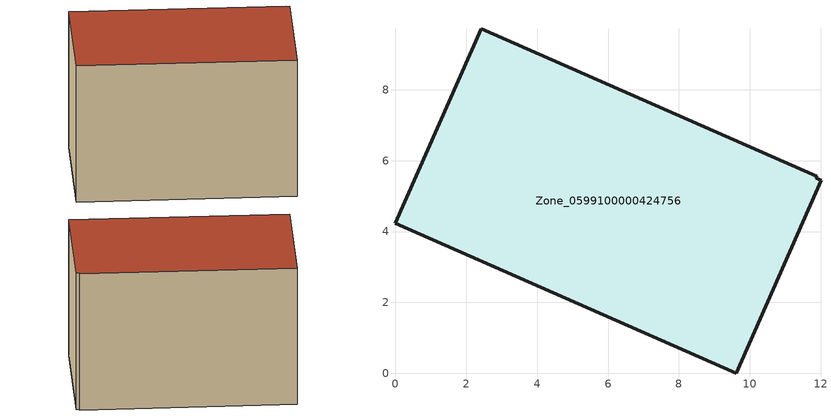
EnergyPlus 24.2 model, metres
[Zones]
Zone_0599100000424756
 floor ground (C_G): 0,4.23 2.42,9.72 11.89,5.55 11.87,5.5 12.01,5.44 9.62,0 z0
 wall outside (C_F): 0,4.23 9.62,0 12.01,5.44 11.87,5.5 11.89,5.55 2.42,9.72 0,4.23 z0:7.17
 roof outside (C_R): 2.42,9.72 0,4.23 9.62,0 12.01,5.44 11.87,5.5 11.89,5.55 z7.17
[BUILDING]
Pand.0599100000424756: North Axis=0; Terrain=City; Loads Convergence Tolerance Value=0.04; Temperature Convergence Tolerance Value=0.4; Solar Distribution=FullExterior; Maximum Number of Warmup Days=25; Minimum Number of Warmup Days=1
[Site:Location]
Rotterdam.The.Hague.AP_ZH_NLD Design_Conditions: Latitude=51.96; Longitude=4.45; Time Zone=1; Elevation=-4.5
[SITE:GROUNDTEMPERATURE:BUILDINGSURFACE]
18, 18, 18, 18, 18, 18, 18, 18, 18, 18, 18, 18
[MATERIAL] Thermal Absorptance=0.9; Solar Absorptance=0.7; Visible Absorptance=0.7
Name | Roughness | Thickness | Conductivity | Density | Specific Heat
G.TI.2006-2014 | MediumSmooth | 0.15 | 0.06 | 540 | 1210
F.TI.2006-2014 | Rough | 0.3 | 0.12 | 1920 | 840
R.TI.2006-2014 | MediumRough | 0.2 | 0.08 | 1500 | 1000
[CONSTRUCTION]
C_G: G.TI.2006-2014
C_F: F.TI.2006-2014
C_R: R.TI.2006-2014
[ZONE]
Zone_0599100000424756: Type=1; Multiplier=1; Ceiling Height=Autocalculate; Volume=Autocalculate; Floor Area=autocalculate; Part of Total Floor Area=Yes
[ZONEINFILTRATION:DESIGNFLOWRATE]
Infil_Zone_0599100000424756: Zone or ZoneList or Space or SpaceList=Zone_0599100000424756; Schedule=AlwaysOn; Design Flow Rate Calculation Method=Flow/Area; Flow Rate per Floor Area=0.0015; Constant Term Coefficient=1; Temperature Term Coefficient=0; Velocity Term Coefficient=0; Velocity Squared Term Coefficient=0
[HVACTEMPLATE:ZONE:IDEALLOADSAIRSYSTEM]
Zone_0599100000424756: Maximum Heating Supply Air Temperature=50; Minimum Cooling Supply Air Temperature=13; Maximum Heating Supply Air Humidity Ratio=0.0156; Minimum Cooling Supply Air Humidity Ratio=0.0077; Heating Limit=NoLimit; Cooling Limit=NoLimit; Dehumidification Control Type=ConstantSensibleHeatRatio; Cooling Sensible Heat Ratio=0.7; Dehumidification Setpoint=60; Humidification Control Type=None; Humidification Setpoint=30; Outdoor Air Method=None; Outdoor Air Flow Rate per Person=0.00944; Outdoor Air Flow Rate per Zone Floor Area=0; Outdoor Air Flow Rate per Zone=0; Demand Controlled Ventilation Type=None; Outdoor Air Economizer Type=NoEconomizer; Heat Recovery Type=None; Sensible Heat Recovery Effectiveness=0.7; Latent Heat Recovery Effectiveness=0.65
[ZONECONTROL:THERMOSTAT]
ThermostatControl_Zone_0599100000424756: Zone or ZoneList=Zone_0599100000424756; Control Type Schedule=DualSetpointControlType; Control 1=Thermostat_Zone_0599100000424756; Temperature Difference Between Cutout And Setpoint=0
[THERMOSTATSETPOINT:DUALSETPOINT]
Thermostat_Zone_0599100000424756: Heating Setpoint Temperature Schedule=HeatingSetpoint_Zone_0599100000424756; Cooling Setpoint Temperature Schedule=CoolingSetpoint_Zone_0599100000424756
[SCHEDULE:COMPACT]
HeatingSetpoint_Zone_0599100000424756: Through: 12/31, For: AllDays, Until: 24:00, 21
CoolingSetpoint_Zone_0599100000424756: Through: 12/31, For: AllDays, Until: 24:00, 24
DualSetpointControlType: Through: 12/31, For: AllDays, Until: 24:00, 4
AlwaysOn: Through: 12/31, For: AllDays, Until: 24:00, 1
